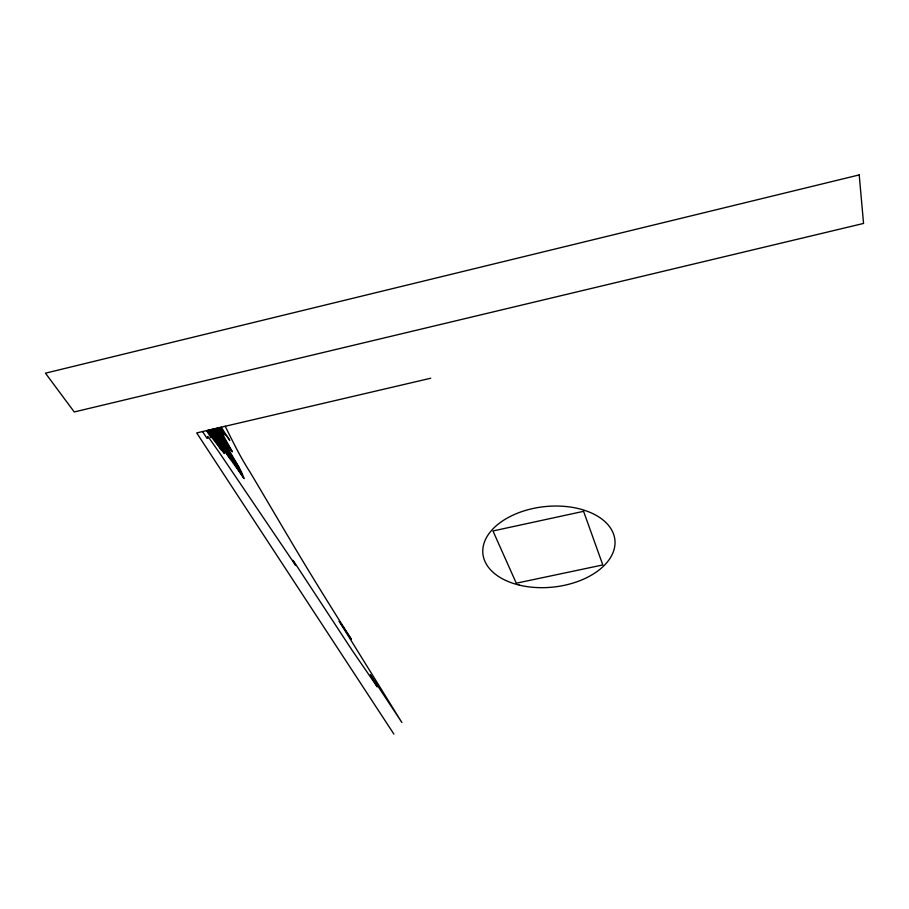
<?xml version="1.0" encoding="UTF-8"?>
<svg xmlns="http://www.w3.org/2000/svg" width="909" height="909" viewBox="0 0 909 909"><rect width="100%" height="100%" fill="white"/><g stroke="black" fill="none" stroke-linecap="round" stroke-linejoin="round"><path stroke-width="1.36" d="M221.262 427.185L229.704 440.547L229.5 439.626L226.716 435.9L221.819 432.673L232.284 451.853L224.341 441.774L224.466 442.422L240.362 469.726L244.271 478.634L224.5 450.966L223.091 449.648L224.353 453.546L210.763 436.127L210.831 437.32L206.513 430.627M430.741 378.235L196.696 432.923L393.892 734.086M202.582 431.548L206.922 438.229L207.9 438.218L207.672 436.559L208.877 437.774L218.717 451.682L295.652 565.432L292.914 560.376L294.63 562.671L352.067 650.219L377.246 686.874L370.327 674.819L371.281 676.126L401.914 722.564L339.125 621.165L351.34 639.254C302.958 563.103 287.301 534.662 249.725 471.601C240.306 457.057 232.84 441.581 225.205 426.264M207.491 430.4L211.808 437.093M210.445 429.707L223.194 449.58M209.456 429.934L224.318 453.057M208.479 430.173L221.262 450.035M213.388 429.025L242.419 474.441M212.411 429.253L243.464 477.782M211.422 429.48L230.375 459.056M215.353 428.559L225.955 445.194M214.376 428.787L239.362 467.942M218.308 427.866L222.569 434.582M217.331 428.105L232.045 451.273M216.342 428.332L226.932 444.967M220.285 427.412L224.534 434.127M219.296 427.639L223.546 434.354M859.21 174.914L45.45 373.19L74.254 411.959L863.55 223.444L859.21 174.914M583.578 511.324L492.962 530.97L516.289 583.203L602.815 564.943L583.578 511.324M519.187 585.078A66.357 40.45 -6 0 0 614.916 540.128A66.357 40.45 -6 0 0 512.585 515.323A66.357 40.45 -6 0 0 519.187 585.078"/></g></svg>
